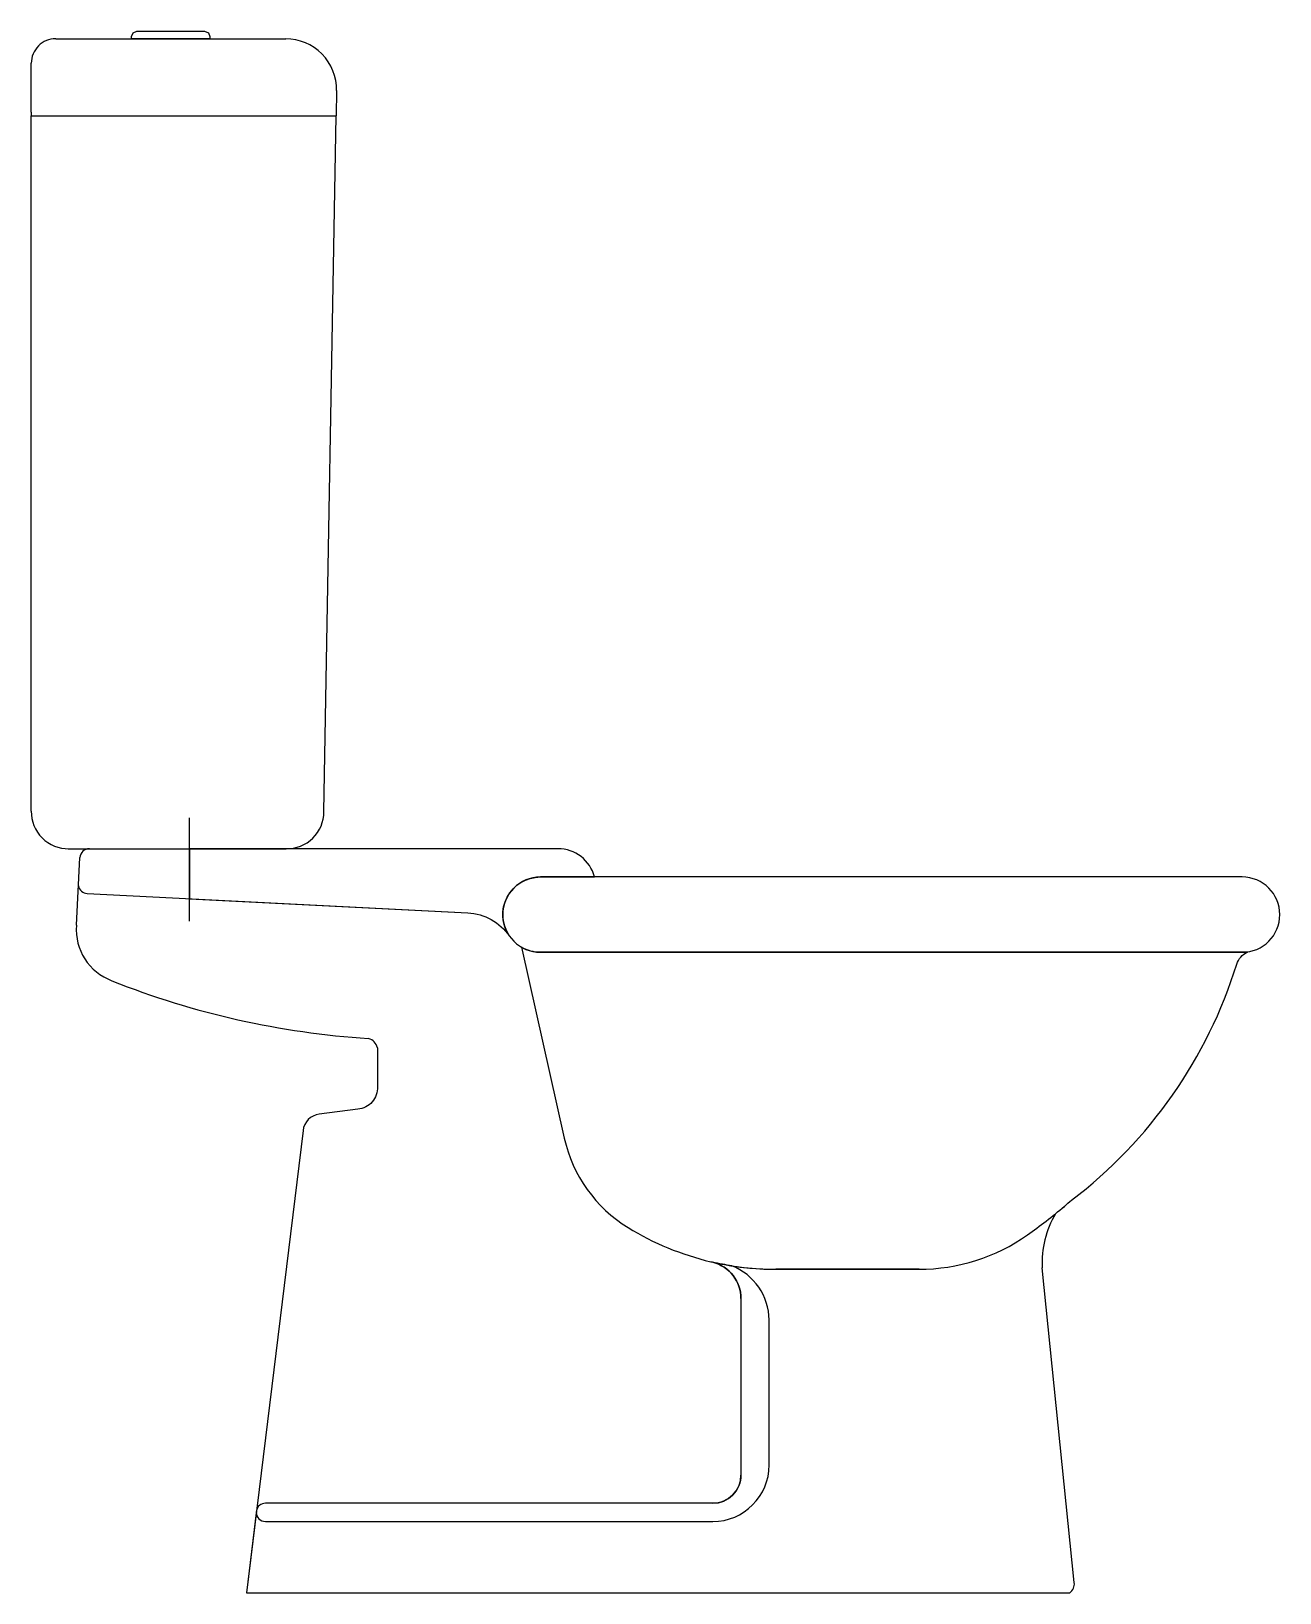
# Model space of a CAD drawing. Extents: x -457.125 to -456.462, y 449.217 to 450.046.
import ezdxf

# ---------------------------------------------------------------- set-up
doc = ezdxf.new("R2010")
doc.units = 0
doc.header["$LTSCALE"] = 0.56
doc.header["$MEASUREMENT"] = 0
doc.linetypes.add('AXES', pattern=[0.54, 0.3, -0.08, 0.08, -0.08])
doc.linetypes.add('CONTINU', pattern=[0])
doc.layers.get('0').update_dxf_attribs({"linetype": 'CONTINUOUS'})
doc.layers.add('DECA_EIXOS', color=5, linetype='AXES')

msp = doc.modelspace()

# ---------------------------------------------------------------- linework, layer by layer
for p, q in [((-456.96246, 450.01474), (-456.9627, 450.00122)), ((-457.12452, 450.00321), (-457.12452, 450.00121)), ((-457.12452, 450.00121), (-456.9627, 450.00122)), ((-457.10487, 449.61221), (-456.98918, 449.61221)), ((-456.65328, 449.38897), (-456.7293, 449.38896)), ((-456.57086, 449.22258), (-456.58792, 449.38976)), ((-456.74782, 449.37337), (-456.74782, 449.27971)), ((-457.00494, 449.26104), (-457.01031, 449.21721)), ((-456.76282, 449.26471), (-457.00025, 449.26471)), ((-457.01031, 449.21721), (-456.57325, 449.21721))]:
    msp.add_line(p, q)
at = {"linetype": 'CONTINUOUS'}
msp.add_line((-457.10054, 449.57155), (-457.09865, 449.60747), dxfattribs=at)
for points in [[(-457.11152, 450.04221, 0.41422), (-457.12452, 450.02921)], [(-456.96246, 450.01474, 0.419364), (-456.98946, 450.04221)]]:
    msp.add_lwpolyline(points, format="xyb")
for points in [[(-457.11152, 450.04221), (-456.98946, 450.04221)], [(-457.12452, 450.00321), (-457.12452, 450.02921)], [(-457.12452, 449.63221), (-457.12452, 450.00121)], [(-456.96918, 449.63186), (-456.9627, 450.00122)], [(-457.09483, 449.58846), (-456.89282, 449.57816)]]:
    msp.add_lwpolyline(points)
at = {"flags": 128}
msp.add_lwpolyline([(-457.07131, 450.04221), (-457.07131, 450.04334), (-457.07047, 450.04537), (-457.06844, 450.04621), (-457.03254, 450.04621), (-457.03051, 450.04537), (-457.02967, 450.04334), (-457.02967, 450.04221)], close=True, dxfattribs=at)
for points in [[(-456.84494, 449.61221), (-457.04058, 449.61221), (-457.04058, 449.58569), (-456.89282, 449.57816, -0.232276), (-456.87067, 449.56584, -0.604621), (-456.85422, 449.59721), (-456.82558, 449.59721, 0.341999)], [(-456.48467, 449.55092, -0.223398), (-456.47893, 449.55721), (-456.85422, 449.55721, -0.132102), (-456.86425, 449.55991), (-456.84158, 449.4585, 0.202103), (-456.80774, 449.41108, 0.079726), (-456.76388, 449.39298, -0.015066), (-456.76271, 449.39271, 0.008159), (-456.75793, 449.3917, -0.0116), (-456.75656, 449.39144, 0.045541), (-456.72945, 449.38896), (-456.65328, 449.38897, 0.154556), (-456.59572, 449.40721, 0.022513), (-456.57615, 449.42236, -0.031683), (-456.57232, 449.42567, 0.156622)], [(-456.73282, 449.3621, 0.303013), (-456.75263, 449.39077, -0.017143), (-456.76271, 449.39271, -0.340394), (-456.74782, 449.37337), (-456.74782, 449.27971, -0.414214), (-456.76282, 449.26471), (-457.00025, 449.26471, 0.345149), (-457.00494, 449.26104), (-457.00508, 449.25989, 0.414926), (-457.00025, 449.25505), (-456.76282, 449.25505), (-456.76282, 449.25505, 0.000001), (-456.76282, 449.25505, 0.414212), (-456.73282, 449.28505)]]:
    msp.add_lwpolyline(points, format="xyb", close=True, dxfattribs=at)
at = {"linetype": 'CONTINU'}
msp.add_lwpolyline([(-457.09944, 449.59247, 0.33088), (-457.09483, 449.58846)], format="xyb", dxfattribs=at)
msp.add_lwpolyline([(-456.4818, 449.55721, 1), (-456.4818, 449.59721), (-456.4818, 449.59721), (-456.85422, 449.59721, 1), (-456.85422, 449.55721)], format="xyb", close=True)
at = {"linetype": 'CONTINUOUS', "flags": 128}
msp.add_lwpolyline([(-456.94081, 449.50649), (-456.94081, 449.4859, -0.417583), (-456.95121, 449.47401), (-456.97165, 449.47125, 0.347573), (-456.98025, 449.46255), (-457.01031, 449.21721)], format="xyb", dxfattribs=at)
for centre, radius, start, end in [((-457.10487, 449.63186), 0.01966, 178.9889, 271.01207), ((-456.98885, 449.63188), 0.01967, 269.04857, 359.94509), ((-456.75406, 449.63204), 0.27498, 305.15624, 310.31449), ((-456.53695, 449.39244), 0.05104, 149.37133, 183.01718), ((-456.6533, 449.48897), 0.1, 270.01176, 305.15663), ((-456.72941, 449.53868), 0.14972, 257.14979, 270.04126), ((-456.76782, 449.37337), 0.02, 359.99999, 75.19295), ((-456.76282, 449.27971), 0.015, 269.99999, 359.99999), ((-457.00025, 449.25988), 0.00483, 89.99999, 166.16818), ((-456.57686, 449.22204), 0.00603, 306.78327, 5.16076)]:
    msp.add_arc(centre, radius, start, end)
at = {"linetype": 'CONTINUOUS'}
for centre, radius, start, end in [((-457.09366, 449.60721), 0.005, 90, 177.00388), ((-457.07179, 449.56921), 0.02884, 175.33864, 249.84772), ((-456.91706, 449.95595), 0.44538, 248.30163, 266.33958), ((-456.94722, 449.50517), 0.00655, 11.67253, 74.67562)]:
    msp.add_arc(centre, radius, start, end, dxfattribs=at)
at = {"layer": 'DECA_EIXOS'}
msp.add_lwpolyline([(-457.04058, 449.57369), (-457.04058, 449.62859)], dxfattribs=at)

doc.saveas('drawing.dxf')
